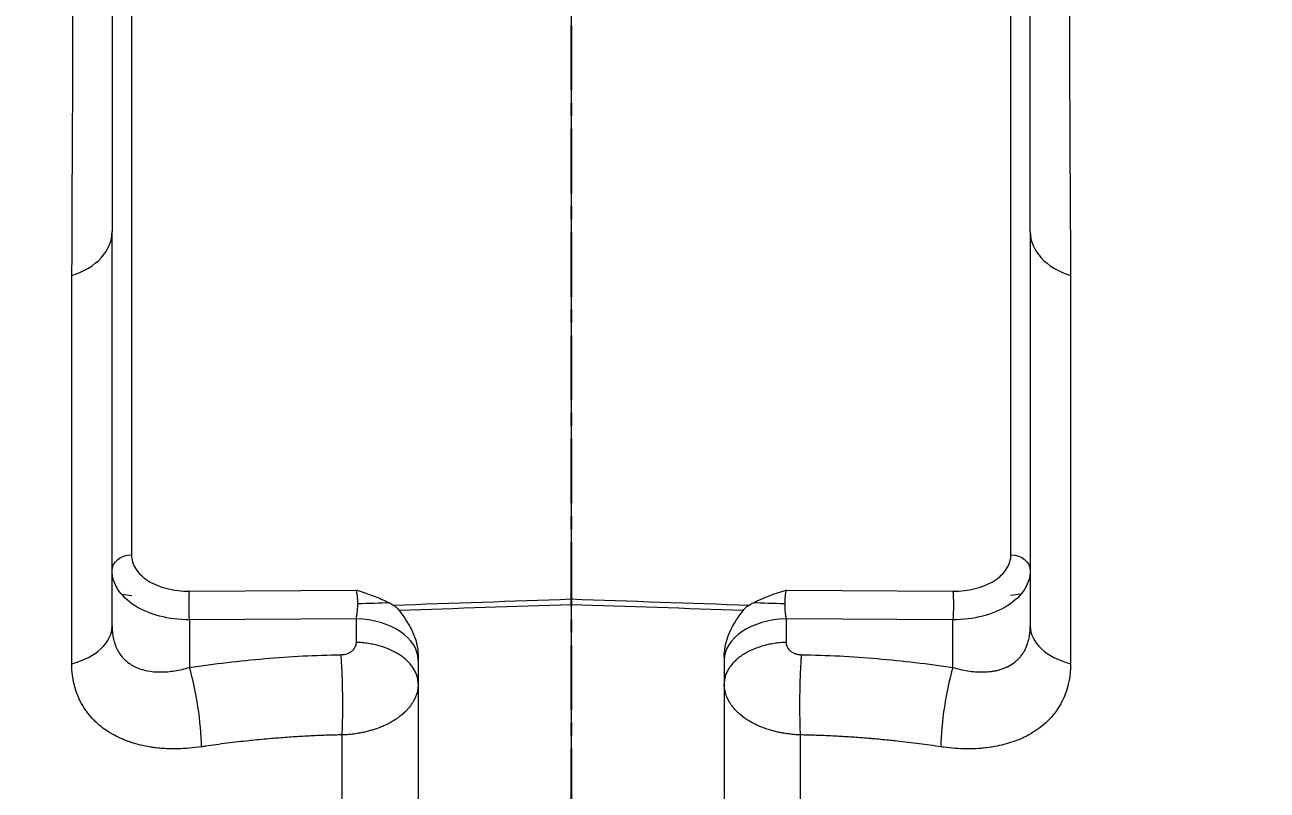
# Model space of a CAD drawing. Header units: millimetres. Extents: x -2122 to 22797, y 3569 to 89276.
# Drawn here: x 9078.1 to 9198.3, y 17980.7 to 18054.8 of the extents above; entities that cross this region are included whole.
import ezdxf

# ---------------------------------------------------------------- set-up
doc = ezdxf.new("R2010")
doc.units = ezdxf.units.MM
doc.header["$LTSCALE"] = 20
doc.linetypes.add('CENTER', pattern=[2, 1.25, -0.25, 0.25, -0.25])
doc.layers.add('IA-DIBUJO', color=3, linetype='Continuous', lineweight=30)
doc.layers.add('IA-DIM', color=7, linetype='Continuous')
doc.layers.add('IA-EJES', color=4, linetype='CENTER')
doc.styles.add('ING-AMB', font='romans.shx', dxfattribs={"width": 0.75, "oblique": 15})
doc.dimstyles.new('ING-AMB 20', dxfattribs={"dimscale": 20, "dimtxt": 3, "dimasz": 2.5, "dimexe": 1, "dimexo": 1, "dimgap": 1, "dimtad": 1, "dimdec": 0, "dimzin": 0, "dimdsep": 46, "dimtxsty": 'ING-AMB', "dimcen": 0.1, "dimclrd": 7, "dimclre": 7, "dimclrt": 2, "dimadec": 0, "dimazin": 0, "dimtfac": 1, "dimtdec": 0, "dimtmove": 0, "dimatfit": 0, "dimfxl": 1.25, "dimtolj": 1, "dimtzin": 0, "dimarcsym": 1})

# ---------------------------------------------------------------- blocks, each defined once
blk = doc.blocks.new('*D143')
at = {"layer": 'Defpoints', "color": 0, "transparency": 16777216}
for p in [(8790.96, 18818.59), (9130.96, 18586.28), (8790.96, 17983.38)]:
    blk.add_point(p, dxfattribs=at)
at = {"layer": 'IA-DIM', "color": 7, "lineweight": -2, "transparency": 16777216}
for p, q in [((8790.96, 18003.38), (8790.96, 18838.59)), ((9130.96, 18606.28), (9130.96, 18838.59)), ((9080.96, 18818.59), (8840.96, 18818.59))]:
    blk.add_line(p, q, dxfattribs=at)
at = {"layer": 'IA-DIM', "color": 7, "transparency": 16777216}
for points in [[(8840.96, 18826.93), (8840.96, 18810.26), (8790.96, 18818.59)], [(9080.96, 18826.93), (9080.96, 18810.26), (9130.96, 18818.59)]]:
    blk.add_solid(points, dxfattribs=at)
at = {"layer": 'IA-DIM', "color": 2, "transparency": 16777216, "insert": (8960.96, 18868.59), "char_height": 60, "attachment_point": 5, "style": 'ING-AMB'}
blk.add_mtext('\\A1;340', dxfattribs=at)
blk = doc.blocks.new('*D145')
at = {"layer": 'Defpoints', "color": 0, "transparency": 16777216}
for p in [(10202.96, 18818.59), (9130.96, 18584.76), (10202.96, 17896.28)]:
    blk.add_point(p, dxfattribs=at)
at = {"layer": 'IA-DIM', "color": 7, "lineweight": -2, "transparency": 16777216}
for p, q in [((9130.96, 18604.76), (9130.96, 18838.59)), ((10202.96, 17916.28), (10202.96, 18838.59)), ((9180.96, 18818.59), (10152.96, 18818.59))]:
    blk.add_line(p, q, dxfattribs=at)
at = {"layer": 'IA-DIM', "color": 7, "transparency": 16777216}
for points in [[(9180.96, 18826.93), (9180.96, 18810.26), (9130.96, 18818.59)], [(10152.96, 18826.93), (10152.96, 18810.26), (10202.96, 18818.59)]]:
    blk.add_solid(points, dxfattribs=at)
at = {"layer": 'IA-DIM', "color": 2, "transparency": 16777216, "insert": (9666.96, 18868.59), "char_height": 60, "attachment_point": 5, "style": 'ING-AMB'}
blk.add_mtext('\\A1;1072', dxfattribs=at)
blk = doc.blocks.new('*D148')
at = {"layer": 'Defpoints', "color": 0, "transparency": 16777216}
for p in [(11939.02, 18936.98), (8790.96, 17983.38), (11939.02, 17945.02)]:
    blk.add_point(p, dxfattribs=at)
at = {"layer": 'IA-DIM', "color": 7, "lineweight": -2, "transparency": 16777216}
for p, q in [((8790.96, 18003.38), (8790.96, 18956.98)), ((11939.02, 17965.02), (11939.02, 18956.98)), ((8840.96, 18936.98), (11889.02, 18936.98))]:
    blk.add_line(p, q, dxfattribs=at)
at = {"layer": 'IA-DIM', "color": 7, "transparency": 16777216}
for points in [[(8840.96, 18945.31), (8840.96, 18928.65), (8790.96, 18936.98)], [(11889.02, 18945.31), (11889.02, 18928.65), (11939.02, 18936.98)]]:
    blk.add_solid(points, dxfattribs=at)
at = {"layer": 'IA-DIM', "color": 2, "transparency": 16777216, "insert": (10364.99, 18986.98), "char_height": 60, "attachment_point": 5, "style": 'ING-AMB'}
blk.add_mtext('\\A1;3148', dxfattribs=at)

msp = doc.modelspace()

# ---------------------------------------------------------------- linework, layer by layer
at = {"layer": 'IA-DIBUJO', "color": 3, "linetype": 'Continuous', "lineweight": 0, "extrusion": (2.06626e-48, 1, -1.83697e-16)}
for p, q in [((9130.96, 18124.27), (9130.96, 17999.25)), ((9088.39, 18116.69), (9088.39, 18003.54)), ((9173.54, 18003.54), (9173.54, 18116.69)), ((9086.52, 18002.01), (9086.52, 18034.81)), ((9175.41, 18034.81), (9175.41, 18002.01)), ((9086.52, 17996.64), (9086.52, 18002.01)), ((9175.41, 18002.01), (9175.41, 17996.64)), ((9094, 18000), (9110.16, 18000.11)), ((9151.77, 18000.11), (9167.92, 18000)), ((9087.42, 17999.7), (9088.41, 17999.58)), ((9174.5, 17999.7), (9173.51, 17999.58)), ((9110.16, 17997.34), (9094, 17997.22)), ((9094, 17997.22), (9094, 17992.62)), ((9110.16, 17995.04), (9110.16, 17997.34)), ((9167.92, 17997.22), (9151.77, 17997.34)), ((9151.77, 17997.34), (9151.77, 17995.04)), ((9167.92, 17992.62), (9167.92, 17997.22))]:
    msp.add_line(p, q, dxfattribs=at)
at = {"layer": 'IA-DIBUJO', "color": 3, "linetype": 'Continuous', "lineweight": 0}
for centre, major_axis, ratio, start_param, end_param in [((9080.19, 18034.81), (6.32, 0), 0.726078, -1.175669, 0), ((9181.73, 18034.81), (-6.32, 0), 0.726078, 0, 1.175669), ((9109.83, 17998.59), (-0.05, -1.98), 0.235211, -4.608705, -3.824677), ((9152.1, 17998.59), (-0.05, 1.98), 0.235211, 0.683084, 1.467113), ((9130.96, 17997.72), (0, -1.97), 0.00033, 2.084497, 2.452188), ((9152.06, 17998.61), (0.04, -1.89), 0.224794, -1.669311, -1.569072), ((9080.19, 17996.64), (6.32, 0), 0.626771, -1.178585, 0), ((9109.83, 17993.32), (6.32, 0), 0.636078, 0, 1.518436), ((9152.1, 17993.32), (-6.32, 0), 0.636078, -1.518436, 0), ((9181.73, 17996.64), (-6.32, 0), 0.626771, 0, 1.178585), ((9093.67, 17988.6), (-0.94, 6.25), 0.186198, -2.225857, -0.901539), ((9168.25, 17988.6), (-0.94, -6.25), 0.186198, -2.240054, -0.915735)]:
    msp.add_ellipse(centre, major_axis=major_axis, ratio=ratio, start_param=start_param, end_param=end_param, dxfattribs=at)
at = {"layer": 'IA-DIBUJO', "color": 3, "linetype": 'Continuous', "lineweight": 0, "extrusion": (1.12482e-32, -1.83697e-16, -1)}
for centre, major_axis, ratio, start_param, end_param in [((9088.49, 18002.01), (-1.98, 0), 0.771625, 0, 1.518436), ((9173.43, 18002.01), (1.98, 0), 0.771625, -1.518436, 0), ((9109.83, 17999.39), (-6.32, 0), 0.095846, -2.158009, -1.644777), ((9152.1, 17999.39), (-6.32, 0), 0.095846, -1.496816, -0.983584)]:
    msp.add_ellipse(centre, major_axis=major_axis, ratio=ratio, start_param=start_param, end_param=end_param, dxfattribs=at)
at = {"layer": 'IA-DIBUJO', "color": 3, "linetype": 'Continuous', "lineweight": 0, "extrusion": (7.51113e-33, -1.83697e-16, -1)}
msp.add_ellipse((9094.11, 17998.48), major_axis=(-0.01, 1.98), ratio=0.073573, start_param=-2.25857, end_param=-0.690513, dxfattribs=at)
at = {"layer": 'IA-DIBUJO', "color": 3, "linetype": 'Continuous', "lineweight": 0, "extrusion": (1.2326e-32, -1.83697e-16, -1)}
msp.add_ellipse((9167.82, 17998.48), major_axis=(-0.01, -1.98), ratio=0.073573, start_param=-2.45108, end_param=-0.883022, dxfattribs=at)
at = {"layer": 'IA-DIBUJO', "color": 3, "linetype": 'Continuous', "lineweight": 0}
for points, knots in [([(9086.52, 18076), (9086.52, 18072.64), (9086.52, 18069.26), (9086.53, 18065.86), (9086.53, 18062.46), (9086.53, 18059.04), (9086.53, 18055.61), (9086.53, 18052.18), (9086.53, 18048.73), (9086.53, 18045.26), (9086.52, 18041.79), (9086.52, 18038.31), (9086.52, 18034.81)], [0, 0, 0, 0, 0.00819686, 0.00819686, 0.00819686, 0.01639248, 0.01639248, 0.01639248, 0.02459347, 0.02459347, 0.02459347, 0.03278496, 0.03278496, 0.03278496, 0.03278496]), ([(9175.41, 18034.81), (9175.41, 18038.31), (9175.4, 18041.79), (9175.4, 18045.26), (9175.39, 18048.72), (9175.39, 18052.17), (9175.39, 18055.61), (9175.39, 18059.04), (9175.39, 18062.46), (9175.4, 18065.86), (9175.4, 18069.26), (9175.41, 18072.64), (9175.41, 18076)], [0, 0, 0, 0, 0.0081914, 0.0081914, 0.0081914, 0.01638723, 0.01638723, 0.01638723, 0.02458798, 0.02458798, 0.02458798, 0.0327849, 0.0327849, 0.0327849, 0.0327849]), ([(9082.63, 18030.57), (9082.63, 18034.24), (9082.65, 18037.84), (9082.67, 18041.38), (9082.69, 18044.91), (9082.71, 18048.38), (9082.71, 18051.77), (9082.71, 18055.16), (9082.7, 18058.48), (9082.69, 18061.73), (9082.68, 18064.98), (9082.66, 18068.16), (9082.66, 18071.27)], [0, 0, 0, 0, 0.00809751, 0.00809751, 0.00809751, 0.01619739, 0.01619739, 0.01619739, 0.02430315, 0.02430315, 0.02430315, 0.03241229, 0.03241229, 0.03241229, 0.03241229]), ([(9179.26, 18071.27), (9179.27, 18068.16), (9179.25, 18064.98), (9179.24, 18061.73), (9179.22, 18058.86), (9179.21, 18055.92), (9179.21, 18052.94), (9179.21, 18052.55), (9179.21, 18052.16), (9179.21, 18051.77), (9179.22, 18048.81), (9179.23, 18045.79), (9179.24, 18042.72), (9179.25, 18042.27), (9179.25, 18041.83), (9179.25, 18041.38), (9179.27, 18037.85), (9179.3, 18034.24), (9179.3, 18030.57)], [0, 0, 0, 0, 0.00810678, 0.00810678, 0.00810678, 0.01528353, 0.01528353, 0.01528353, 0.01621732, 0.01621732, 0.01621732, 0.02329391, 0.02329391, 0.02329391, 0.02432463, 0.02432463, 0.02432463, 0.03242712, 0.03242712, 0.03242712, 0.03242712]), ([(9082.61, 17992.98), (9082.61, 17999.66), (9082.62, 18006.13), (9082.62, 18012.38), (9082.62, 18018.65), (9082.63, 18024.7), (9082.63, 18030.57)], [0, 0, 0, 0, 0.01295214, 0.01295214, 0.01295214, 0.02592273, 0.02592273, 0.02592273, 0.02592273]), ([(9179.3, 18030.57), (9179.3, 18024.69), (9179.3, 18018.64), (9179.31, 18006.12), (9179.31, 17999.65), (9179.31, 17992.98)], [0.0634789, 0.0634789, 0.0634789, 0.0634789, 0.07645205, 0.07645205, 0.0894252, 0.0894252, 0.0894252, 0.0894252]), ([(9088.39, 18003.54), (9088.39, 18003.06), (9088.53, 18002.59), (9089.09, 18001.73), (9089.5, 18001.33), (9090.53, 18000.68), (9091.15, 18000.42), (9092.51, 18000.08), (9093.25, 17999.99), (9094, 18000)], [3.141593, 3.141593, 3.141593, 3.141593, 3.521202, 3.521202, 3.900811, 3.900811, 4.28042, 4.28042, 4.660029, 4.660029, 4.660029, 4.660029]), ([(9167.92, 18000), (9168.67, 17999.99), (9169.41, 18000.08), (9170.77, 18000.42), (9171.39, 18000.68), (9172.43, 18001.33), (9172.84, 18001.73), (9173.39, 18002.59), (9173.54, 18003.06), (9173.54, 18003.54)], [4.764749, 4.764749, 4.764749, 4.764749, 5.144358, 5.144358, 5.523967, 5.523967, 5.903576, 5.903576, 6.283185, 6.283185, 6.283185, 6.283185]), ([(9094, 17997.22), (9093.01, 17997.23), (9092.02, 17997.35), (9090.2, 17997.83), (9089.37, 17998.18), (9088, 17999.06), (9087.45, 17999.59), (9086.71, 18000.75), (9086.52, 18001.38), (9086.52, 18002.01)], [1.623156, 1.623156, 1.623156, 1.623156, 2.002765, 2.002765, 2.382374, 2.382374, 2.761984, 2.761984, 3.141593, 3.141593, 3.141593, 3.141593]), ([(9175.41, 18002.01), (9175.41, 18001.38), (9175.22, 18000.75), (9174.48, 17999.59), (9173.93, 17999.06), (9172.55, 17998.18), (9171.72, 17997.83), (9169.91, 17997.35), (9168.92, 17997.23), (9167.92, 17997.22)], [0, 0, 0, 0, 0.379609, 0.379609, 0.759218, 0.759218, 1.138827, 1.138827, 1.518436, 1.518436, 1.518436, 1.518436]), ([(9110.16, 18000.11), (9110.28, 18000.08), (9110.4, 18000.04), (9110.52, 18000), (9110.65, 17999.96), (9110.77, 17999.92), (9110.89, 17999.88), (9111.01, 17999.84), (9111.13, 17999.8), (9111.25, 17999.75), (9111.36, 17999.71), (9111.48, 17999.67), (9111.59, 17999.63), (9111.66, 17999.61), (9111.73, 17999.58), (9111.8, 17999.55), (9111.92, 17999.51), (9112.03, 17999.47), (9112.14, 17999.42), (9112.26, 17999.38), (9112.37, 17999.33), (9112.48, 17999.28), (9112.6, 17999.23), (9112.71, 17999.18), (9112.82, 17999.13), (9112.93, 17999.08), (9113.04, 17999.03), (9113.14, 17998.98), (9113.21, 17998.94), (9113.27, 17998.91), (9113.33, 17998.88)], [-0.000011314, -0.000011314, -0.000011314, -0.000011314, 0.000202746, 0.000202746, 0.000202746, 0.00041729, 0.00041729, 0.00041729, 0.000628934, 0.000628934, 0.000628934, 0.000831233, 0.000831233, 0.000831233, 0.000960733, 0.000960733, 0.000960733, 0.001167427, 0.001167427, 0.001167427, 0.001380678, 0.001380678, 0.001380678, 0.00159537, 0.00159537, 0.00159537, 0.001809672, 0.001809672, 0.001809672, 0.00193278, 0.00193278, 0.00193278, 0.00193278]), ([(9110.16, 17997.34), (9110.17, 17997.39), (9110.18, 17997.45), (9110.19, 17997.51), (9110.2, 17997.57), (9110.21, 17997.63), (9110.22, 17997.7), (9110.23, 17997.76), (9110.24, 17997.83), (9110.25, 17997.9), (9110.25, 17997.94), (9110.25, 17997.98), (9110.26, 17998.02), (9110.26, 17998.09), (9110.27, 17998.16), (9110.27, 17998.23), (9110.28, 17998.3), (9110.28, 17998.38), (9110.29, 17998.45), (9110.29, 17998.52), (9110.29, 17998.59), (9110.29, 17998.66), (9110.29, 17998.7), (9110.29, 17998.74), (9110.29, 17998.78)], [5.4991567, 5.4991567, 5.4991567, 5.4991567, 5.6084442, 5.6084442, 5.6084442, 5.7188774, 5.7188774, 5.7188774, 5.8297946, 5.8297946, 5.8297946, 5.891175, 5.891175, 5.891175, 6.001726, 6.001726, 6.001726, 6.1117617, 6.1117617, 6.1117617, 6.2199469, 6.2199469, 6.2199469, 6.2831853, 6.2831853, 6.2831853, 6.2831853]), ([(9113.33, 17998.88), (9113.4, 17998.85), (9113.47, 17998.81), (9113.6, 17998.73), (9113.67, 17998.69), (9113.74, 17998.65)], [0, 0, 0, 0, 0.01416943, 0.01416943, 0.02837151, 0.02837151, 0.02837151, 0.02837151]), ([(9130.96, 17998.69), (9130.96, 17996.18), (9130.96, 17990.35), (9130.96, 17972.89), (9130.96, 17961.03), (9130.96, 17932.81), (9130.96, 17916.46), (9130.96, 17889.62), (9130.96, 17880.3), (9130.96, 17861.03), (9130.96, 17851.08), (9130.96, 17800.12), (9130.96, 17755.38), (9130.96, 17688.31), (9130.96, 17665.96), (9130.96, 17622.25), (9130.96, 17600.84), (9130.96, 17538.46), (9130.96, 17499.31), (9130.96, 17463.04), (9130.96, 17462.23), (9130.96, 17461.42)], [0.000182, 0.000182, 0.000182, 0.000182, 0.0280763, 0.0280763, 0.0572087, 0.0572087, 0.0863411, 0.0863411, 0.1009072, 0.1009072, 0.1154734, 0.1154734, 0.1737382, 0.1737382, 0.2028706, 0.2028706, 0.232003, 0.232003, 0.2902677, 0.2902677, 0.2916013, 0.2916013, 0.2916013, 0.2916013]), ([(9148.19, 17998.65), (9148.25, 17998.69), (9148.32, 17998.73), (9148.46, 17998.81), (9148.53, 17998.85), (9148.6, 17998.88)], [0.00000151, 0.00000151, 0.00000151, 0.00000151, 0.01420269, 0.01420269, 0.02837121, 0.02837121, 0.02837121, 0.02837121]), ([(9113.74, 17998.65), (9113.85, 17998.59), (9113.95, 17998.52), (9114.14, 17998.34), (9114.23, 17998.24), (9114.31, 17998.13)], [0, 0, 0, 0, 0.02334437, 0.02334437, 0.04668844, 0.04668844, 0.04668844, 0.04668844]), ([(9114.31, 17998.13), (9114.53, 17997.82), (9114.78, 17997.48), (9115.28, 17996.71), (9115.49, 17996.32), (9116.06, 17994.99), (9116.15, 17994.22), (9116.15, 17993.65)], [0.0000011, 0.0000011, 0.0000011, 0.0000011, 0.0639756, 0.0639756, 0.1286372, 0.1286372, 0.2726284, 0.2726284, 0.2726284, 0.2726284]), ([(9145.78, 17993.65), (9145.78, 17994.22), (9145.87, 17994.99), (9146.66, 17996.86), (9147.24, 17997.61), (9147.62, 17998.13)], [-0.2150131, -0.2150131, -0.2150131, -0.2150131, -0.1090604, -0.1090604, -0.000001, -0.000001, -0.000001, -0.000001]), ([(9147.62, 17998.13), (9147.7, 17998.25), (9147.8, 17998.36), (9147.99, 17998.53), (9148.09, 17998.6), (9148.19, 17998.65)], [0, 0, 0, 0, 0.02533809, 0.02533809, 0.04659596, 0.04659596, 0.04659596, 0.04659596]), ([(9151.63, 17998.59), (9151.64, 17998.52), (9151.64, 17998.45), (9151.64, 17998.38), (9151.64, 17998.31), (9151.65, 17998.24), (9151.65, 17998.16), (9151.66, 17998.11), (9151.66, 17998.06), (9151.67, 17998.02), (9151.67, 17997.95), (9151.68, 17997.88), (9151.69, 17997.81), (9151.7, 17997.74), (9151.71, 17997.67), (9151.72, 17997.61), (9151.73, 17997.55), (9151.74, 17997.49), (9151.75, 17997.43), (9151.76, 17997.4), (9151.76, 17997.37), (9151.77, 17997.34)], [0.0957321, 0.0957321, 0.0957321, 0.0957321, 0.2050871, 0.2050871, 0.2050871, 0.3157185, 0.3157185, 0.3157185, 0.3924617, 0.3924617, 0.3924617, 0.5033176, 0.5033176, 0.5033176, 0.6141921, 0.6141921, 0.6141921, 0.7236354, 0.7236354, 0.7236354, 0.7840286, 0.7840286, 0.7840286, 0.7840286]), ([(9086.52, 17996.64), (9086.52, 17996.18), (9086.56, 17995.76), (9086.7, 17995.15), (9086.76, 17994.95), (9086.9, 17994.57), (9086.99, 17994.39), (9087.27, 17993.88), (9087.51, 17993.58), (9087.93, 17993.19), (9088.09, 17993.07), (9088.41, 17992.85), (9088.58, 17992.76), (9089.11, 17992.5), (9089.5, 17992.38), (9090.32, 17992.22), (9090.75, 17992.18), (9091.65, 17992.18), (9092.11, 17992.22), (9093.05, 17992.37), (9093.52, 17992.48), (9094, 17992.62)], [0, 0, 0, 0, 0.000779919, 0.000779919, 0.001169879, 0.001169879, 0.001559839, 0.001559839, 0.002339758, 0.002339758, 0.002729718, 0.002729718, 0.003119678, 0.003119678, 0.003899597, 0.003899597, 0.004679516, 0.004679516, 0.005459436, 0.005459436, 0.006239355, 0.006239355, 0.006239355, 0.006239355]), ([(9167.92, 17992.62), (9168.4, 17992.48), (9168.87, 17992.37), (9169.34, 17992.29), (9169.35, 17992.29), (9169.37, 17992.29), (9169.38, 17992.29), (9169.62, 17992.25), (9169.85, 17992.22), (9170.09, 17992.2), (9170.28, 17992.19), (9170.47, 17992.18), (9170.66, 17992.18), (9170.68, 17992.18), (9170.7, 17992.18), (9170.72, 17992.18), (9170.74, 17992.18), (9170.76, 17992.18), (9170.78, 17992.18), (9171.08, 17992.18), (9171.37, 17992.2), (9171.65, 17992.24), (9171.77, 17992.25), (9171.89, 17992.27), (9172.01, 17992.3), (9172.03, 17992.3), (9172.05, 17992.31), (9172.07, 17992.31), (9172.25, 17992.35), (9172.43, 17992.39), (9172.6, 17992.45), (9172.62, 17992.45), (9172.64, 17992.46), (9172.66, 17992.47), (9172.82, 17992.52), (9172.97, 17992.58), (9173.12, 17992.65), (9173.13, 17992.66), (9173.15, 17992.66), (9173.16, 17992.67), (9173.18, 17992.68), (9173.2, 17992.69), (9173.21, 17992.69), (9173.43, 17992.8), (9173.63, 17992.92), (9173.82, 17993.06), (9173.93, 17993.14), (9174.03, 17993.22), (9174.12, 17993.31), (9174.13, 17993.32), (9174.14, 17993.32), (9174.15, 17993.33), (9174.24, 17993.42), (9174.33, 17993.51), (9174.42, 17993.61), (9174.46, 17993.66), (9174.49, 17993.7), (9174.53, 17993.75), (9174.61, 17993.85), (9174.69, 17993.96), (9174.76, 17994.07), (9174.78, 17994.12), (9174.81, 17994.17), (9174.84, 17994.21), (9175, 17994.5), (9175.13, 17994.82), (9175.22, 17995.16), (9175.24, 17995.22), (9175.25, 17995.27), (9175.27, 17995.33), (9175.31, 17995.5), (9175.34, 17995.68), (9175.36, 17995.86), (9175.38, 17996.05), (9175.4, 17996.23), (9175.41, 17996.42), (9175.41, 17996.49), (9175.41, 17996.57), (9175.41, 17996.64)], [0, 0, 0, 0, 0.000781676, 0.000781676, 0.000781676, 0.000804571, 0.000804571, 0.000804571, 0.001203852, 0.001203852, 0.001203852, 0.001531778, 0.001531778, 0.001531778, 0.001563353, 0.001563353, 0.001563353, 0.001600895, 0.001600895, 0.001600895, 0.002121257, 0.002121257, 0.002121257, 0.002345029, 0.002345029, 0.002345029, 0.002387187, 0.002387187, 0.002387187, 0.002730854, 0.002730854, 0.002730854, 0.002775813, 0.002775813, 0.002775813, 0.0030924, 0.0030924, 0.0030924, 0.003126706, 0.003126706, 0.003126706, 0.003162185, 0.003162185, 0.003162185, 0.003642391, 0.003642391, 0.003642391, 0.003908382, 0.003908382, 0.003908382, 0.003929928, 0.003929928, 0.003929928, 0.004197411, 0.004197411, 0.004197411, 0.004311698, 0.004311698, 0.004311698, 0.004580765, 0.004580765, 0.004580765, 0.004690059, 0.004690059, 0.004690059, 0.005356289, 0.005356289, 0.005356289, 0.005466613, 0.005466613, 0.005466613, 0.005797128, 0.005797128, 0.005797128, 0.006130671, 0.006130671, 0.006130671, 0.006253412, 0.006253412, 0.006253412, 0.006253412]), ([(9108.69, 17993.85), (9108.69, 17993.85), (9108.7, 17993.85), (9108.71, 17993.85), (9108.72, 17993.86), (9108.73, 17993.86), (9108.75, 17993.86), (9108.77, 17993.86), (9108.8, 17993.86), (9108.82, 17993.86), (9108.87, 17993.86), (9108.92, 17993.87), (9108.97, 17993.88), (9109.07, 17993.89), (9109.16, 17993.92), (9109.25, 17993.95), (9109.35, 17993.98), (9109.43, 17994.02), (9109.51, 17994.06), (9109.59, 17994.1), (9109.67, 17994.16), (9109.74, 17994.21), (9109.81, 17994.27), (9109.87, 17994.33), (9109.92, 17994.39), (9109.97, 17994.46), (9110.02, 17994.53), (9110.05, 17994.6), (9110.09, 17994.67), (9110.11, 17994.74), (9110.13, 17994.82), (9110.14, 17994.86), (9110.15, 17994.9), (9110.15, 17994.94), (9110.15, 17994.96), (9110.15, 17994.98), (9110.16, 17995), (9110.16, 17995.01), (9110.16, 17995.02), (9110.16, 17995.03), (9110.16, 17995.03), (9110.16, 17995.04), (9110.16, 17995.04)], [0, 0, 0, 0, 0.000010846, 0.000010846, 0.000010846, 0.000029965, 0.000029965, 0.000029965, 0.000068209, 0.000068209, 0.000068209, 0.000144715, 0.000144715, 0.000144715, 0.000297757, 0.000297757, 0.000297757, 0.000450788, 0.000450788, 0.000450788, 0.000603819, 0.000603819, 0.000603819, 0.000756851, 0.000756851, 0.000756851, 0.000909883, 0.000909883, 0.000909883, 0.001062914, 0.001062914, 0.001062914, 0.001139428, 0.001139428, 0.001139428, 0.001177685, 0.001177685, 0.001177685, 0.001196813, 0.001196813, 0.001196813, 0.001208428, 0.001208428, 0.001208428, 0.001208428]), ([(9116.15, 17991.03), (9116.15, 17991.15), (9116.14, 17991.26), (9116.12, 17991.38), (9116.11, 17991.5), (9116.08, 17991.63), (9116.04, 17991.75), (9116.01, 17991.88), (9115.96, 17992.01), (9115.9, 17992.14), (9115.84, 17992.27), (9115.77, 17992.4), (9115.7, 17992.52), (9115.62, 17992.64), (9115.54, 17992.76), (9115.44, 17992.87), (9115.35, 17992.99), (9115.24, 17993.1), (9115.13, 17993.21), (9115.01, 17993.33), (9114.89, 17993.44), (9114.76, 17993.54), (9114.65, 17993.63), (9114.53, 17993.72), (9114.41, 17993.8), (9114.26, 17993.89), (9114.11, 17993.99), (9113.95, 17994.08), (9113.79, 17994.16), (9113.62, 17994.25), (9113.45, 17994.32), (9113.28, 17994.4), (9113.11, 17994.47), (9112.94, 17994.53), (9112.78, 17994.58), (9112.63, 17994.63), (9112.47, 17994.68), (9112.28, 17994.74), (9112.08, 17994.79), (9111.88, 17994.83), (9111.69, 17994.87), (9111.5, 17994.91), (9111.3, 17994.94), (9111.11, 17994.97), (9110.92, 17994.99), (9110.73, 17995.01), (9110.54, 17995.03), (9110.35, 17995.04), (9110.16, 17995.04)], [0, 0, 0, 0, 0.0575056, 0.0575056, 0.0575056, 0.1188509, 0.1188509, 0.1188509, 0.1852388, 0.1852388, 0.1852388, 0.25, 0.25, 0.25, 0.3136799, 0.3136799, 0.3136799, 0.3786546, 0.3786546, 0.3786546, 0.4452036, 0.4452036, 0.4452036, 0.5, 0.5, 0.5, 0.566519, 0.566519, 0.566519, 0.6321533, 0.6321533, 0.6321533, 0.6957374, 0.6957374, 0.6957374, 0.75, 0.75, 0.75, 0.8161602, 0.8161602, 0.8161602, 0.8791558, 0.8791558, 0.8791558, 0.9395779, 0.9395779, 0.9395779, 1, 1, 1, 1]), ([(9151.77, 17995.04), (9151.58, 17995.04), (9151.4, 17995.03), (9151.21, 17995.01), (9151.02, 17994.99), (9150.82, 17994.97), (9150.63, 17994.94), (9150.42, 17994.91), (9150.22, 17994.87), (9150.02, 17994.83), (9149.83, 17994.78), (9149.64, 17994.74), (9149.45, 17994.68), (9149.27, 17994.63), (9149.09, 17994.57), (9148.91, 17994.5), (9148.73, 17994.43), (9148.56, 17994.36), (9148.39, 17994.28), (9148.22, 17994.2), (9148.05, 17994.12), (9147.89, 17994.03), (9147.76, 17993.96), (9147.63, 17993.88), (9147.51, 17993.8), (9147.37, 17993.7), (9147.23, 17993.6), (9147.1, 17993.49), (9146.97, 17993.38), (9146.85, 17993.27), (9146.74, 17993.16), (9146.63, 17993.05), (9146.53, 17992.94), (9146.44, 17992.82), (9146.36, 17992.72), (9146.29, 17992.62), (9146.23, 17992.52), (9146.15, 17992.39), (9146.08, 17992.27), (9146.02, 17992.14), (9145.97, 17992.01), (9145.92, 17991.89), (9145.88, 17991.76), (9145.85, 17991.64), (9145.82, 17991.52), (9145.8, 17991.4), (9145.79, 17991.27), (9145.78, 17991.15), (9145.78, 17991.03)], [0, 0, 0, 0, 0.0584288, 0.0584288, 0.0584288, 0.1198859, 0.1198859, 0.1198859, 0.1859529, 0.1859529, 0.1859529, 0.25, 0.25, 0.25, 0.3136788, 0.3136788, 0.3136788, 0.3786525, 0.3786525, 0.3786525, 0.4452007, 0.4452007, 0.4452007, 0.5, 0.5, 0.5, 0.5665182, 0.5665182, 0.5665182, 0.6321516, 0.6321516, 0.6321516, 0.6957347, 0.6957347, 0.6957347, 0.75, 0.75, 0.75, 0.816408, 0.816408, 0.816408, 0.8795793, 0.8795793, 0.8795793, 0.9397897, 0.9397897, 0.9397897, 1, 1, 1, 1]), ([(9151.77, 17995.04), (9151.77, 17995.04), (9151.77, 17995.03), (9151.77, 17995.03), (9151.77, 17995.02), (9151.77, 17995.01), (9151.77, 17995), (9151.77, 17994.98), (9151.77, 17994.96), (9151.77, 17994.94), (9151.78, 17994.9), (9151.78, 17994.86), (9151.79, 17994.82), (9151.81, 17994.75), (9151.84, 17994.67), (9151.87, 17994.6), (9151.91, 17994.53), (9151.95, 17994.46), (9152.01, 17994.39), (9152.06, 17994.33), (9152.12, 17994.27), (9152.18, 17994.21), (9152.25, 17994.16), (9152.33, 17994.11), (9152.41, 17994.06), (9152.49, 17994.02), (9152.57, 17993.98), (9152.66, 17993.95), (9152.75, 17993.92), (9152.85, 17993.9), (9152.95, 17993.88), (9153, 17993.87), (9153.05, 17993.87), (9153.1, 17993.86), (9153.13, 17993.86), (9153.15, 17993.86), (9153.18, 17993.86), (9153.19, 17993.86), (9153.2, 17993.86), (9153.22, 17993.86), (9153.22, 17993.85), (9153.23, 17993.85), (9153.24, 17993.85)], [0, 0, 0, 0, 0.00001186, 0.00001186, 0.00001186, 0.000031166, 0.000031166, 0.000031166, 0.000069778, 0.000069778, 0.000069778, 0.000147002, 0.000147002, 0.000147002, 0.000301453, 0.000301453, 0.000301453, 0.000455906, 0.000455906, 0.000455906, 0.000609438, 0.000609438, 0.000609438, 0.000764809, 0.000764809, 0.000764809, 0.000914156, 0.000914156, 0.000914156, 0.001073705, 0.001073705, 0.001073705, 0.001150912, 0.001150912, 0.001150912, 0.00118951, 0.00118951, 0.00118951, 0.001208807, 0.001208807, 0.001208807, 0.001218875, 0.001218875, 0.001218875, 0.001218875]), ([(9095.17, 17984.93), (9094.39, 17984.82), (9093.62, 17984.75), (9092.82, 17984.74), (9092.76, 17984.73), (9092.69, 17984.73), (9092.67, 17984.73), (9092.45, 17984.73), (9092.26, 17984.74), (9091.87, 17984.75), (9091.68, 17984.76), (9091.47, 17984.77), (9091.44, 17984.77), (9091.2, 17984.79), (9090.99, 17984.81), (9090.63, 17984.85), (9090.49, 17984.87), (9090.32, 17984.9), (9090.28, 17984.91), (9089.91, 17984.96), (9089.58, 17985.03), (9088.95, 17985.18), (9088.64, 17985.27), (9088.29, 17985.39), (9088.24, 17985.4), (9088.14, 17985.44), (9088.1, 17985.45), (9087.79, 17985.56), (9087.53, 17985.67), (9087.04, 17985.89), (9086.8, 17986.02), (9086.47, 17986.2), (9086.37, 17986.26), (9086.24, 17986.34), (9086.2, 17986.36), (9085.91, 17986.54), (9085.68, 17986.71), (9085.25, 17987.05), (9085.06, 17987.21), (9084.83, 17987.44), (9084.77, 17987.5), (9084.68, 17987.59), (9084.65, 17987.62), (9084.41, 17987.88), (9084.21, 17988.13), (9083.85, 17988.62), (9083.7, 17988.86), (9083.54, 17989.15), (9083.52, 17989.18), (9083.39, 17989.43), (9083.28, 17989.67), (9083.17, 17989.94), (9083.15, 17989.98), (9083.13, 17990.03), (9083.12, 17990.06), (9083.01, 17990.37), (9082.92, 17990.66), (9082.84, 17990.97), (9082.84, 17990.99), (9082.7, 17991.58), (9082.62, 17992.19), (9082.61, 17992.86), (9082.61, 17992.92), (9082.61, 17992.98)], [0, 0, 0, 0, 0.00120574, 0.00120574, 0.00128826, 0.00128826, 0.00132228, 0.00132228, 0.00163463, 0.00163463, 0.00194785, 0.00194785, 0.00198342, 0.00198342, 0.00234255, 0.00234255, 0.00258071, 0.00258071, 0.00264456, 0.00264456, 0.00322006, 0.00322006, 0.00378781, 0.00378781, 0.00388255, 0.00388255, 0.00396684, 0.00396684, 0.00447464, 0.00447464, 0.00498649, 0.00498649, 0.0051965, 0.0051965, 0.00528912, 0.00528912, 0.00585896, 0.00585896, 0.0063596, 0.0063596, 0.00652499, 0.00652499, 0.0066114, 0.0066114, 0.00726037, 0.00726037, 0.00786677, 0.00786677, 0.00793368, 0.00793368, 0.00846938, 0.00846938, 0.00854242, 0.00854242, 0.00859482, 0.00859482, 0.0092198, 0.0092198, 0.00925596, 0.00925596, 0.01047101, 0.01047101, 0.01057824, 0.01057824, 0.01057824, 0.01057824]), ([(9094, 17992.62), (9096.42, 17992.98), (9098.85, 17993.26), (9101.3, 17993.47), (9102.52, 17993.57), (9103.75, 17993.66), (9104.98, 17993.73), (9106.21, 17993.79), (9107.45, 17993.84), (9108.69, 17993.85)], [0, 0, 0, 0, 0.003764328, 0.003764328, 0.003764328, 0.005646491, 0.005646491, 0.005646491, 0.007528655, 0.007528655, 0.007528655, 0.007528655]), ([(9108.79, 17986.09), (9108.79, 17986.24), (9108.8, 17986.41), (9108.81, 17986.74), (9108.82, 17986.92), (9108.83, 17987.3), (9108.83, 17987.49), (9108.84, 17987.78), (9108.84, 17987.86), (9108.84, 17988.14), (9108.84, 17988.34), (9108.85, 17988.74), (9108.85, 17988.95), (9108.85, 17989.37), (9108.84, 17989.58), (9108.84, 17989.86), (9108.84, 17989.94), (9108.84, 17990.22), (9108.83, 17990.43), (9108.82, 17990.85), (9108.82, 17991.05), (9108.81, 17991.46), (9108.8, 17991.65), (9108.79, 17991.92), (9108.79, 17991.98), (9108.78, 17992.24), (9108.77, 17992.44), (9108.75, 17992.8), (9108.74, 17992.97), (9108.72, 17993.3), (9108.71, 17993.46), (9108.7, 17993.69), (9108.69, 17993.77), (9108.69, 17993.85)], [0, 0, 0, 0, 0.0697839, 0.0697839, 0.1418228, 0.1418228, 0.2183787, 0.2183787, 0.25, 0.25, 0.323487, 0.323487, 0.398308, 0.398308, 0.4744357, 0.4744357, 0.5, 0.5, 0.5759852, 0.5759852, 0.6510792, 0.6510792, 0.7242369, 0.7242369, 0.75, 0.75, 0.8242525, 0.8242525, 0.8954244, 0.8954244, 0.9626519, 0.9626519, 1, 1, 1, 1]), ([(9116.15, 17993.65), (9116.15, 17990.61), (9116.15, 17986.49), (9116.15, 17972.5), (9116.15, 17960.65), (9116.15, 17941.72), (9116.15, 17936.63), (9116.15, 17931.29)], [0.00287386, 0.00287386, 0.00287386, 0.00287386, 0.01371667, 0.01371667, 0.03270965, 0.03270965, 0.03922509, 0.03922509, 0.03922509, 0.03922509]), ([(9145.78, 17993.65), (9145.78, 17990.61), (9145.78, 17986.49), (9145.78, 17972.5), (9145.78, 17960.65), (9145.78, 17941.71), (9145.78, 17936.61), (9145.78, 17931.27)], [0.00287386, 0.00287386, 0.00287386, 0.00287386, 0.01371794, 0.01371794, 0.03271314, 0.03271314, 0.03924028, 0.03924028, 0.03924028, 0.03924028]), ([(9153.24, 17993.85), (9153.23, 17993.71), (9153.22, 17993.57), (9153.2, 17993.27), (9153.19, 17993.11), (9153.17, 17992.78), (9153.16, 17992.6), (9153.15, 17992.3), (9153.14, 17992.18), (9153.13, 17991.86), (9153.12, 17991.66), (9153.11, 17991.26), (9153.1, 17991.06), (9153.09, 17990.64), (9153.09, 17990.43), (9153.09, 17990.15), (9153.08, 17990.08), (9153.08, 17989.79), (9153.08, 17989.58), (9153.08, 17989.16), (9153.08, 17988.95), (9153.08, 17988.55), (9153.08, 17988.35), (9153.08, 17988.08), (9153.08, 17988.01), (9153.09, 17987.74), (9153.09, 17987.54), (9153.1, 17987.16), (9153.1, 17986.98), (9153.11, 17986.63), (9153.12, 17986.47), (9153.13, 17986.23), (9153.13, 17986.16), (9153.13, 17986.09)], [0, 0, 0, 0, 0.065682, 0.065682, 0.131068, 0.131068, 0.201799, 0.201799, 0.25, 0.25, 0.323455, 0.323455, 0.39826, 0.39826, 0.474394, 0.474394, 0.5, 0.5, 0.575987, 0.575987, 0.651087, 0.651087, 0.724257, 0.724257, 0.75, 0.75, 0.826033, 0.826033, 0.898848, 0.898848, 0.968162, 0.968162, 1, 1, 1, 1]), ([(9153.24, 17993.85), (9154.48, 17993.84), (9155.71, 17993.79), (9156.94, 17993.73), (9158.17, 17993.66), (9159.4, 17993.57), (9160.62, 17993.47), (9163.07, 17993.26), (9165.5, 17992.98), (9167.92, 17992.62)], [0, 0, 0, 0, 0.001882407, 0.001882407, 0.001882407, 0.003764815, 0.003764815, 0.003764815, 0.007529629, 0.007529629, 0.007529629, 0.007529629]), ([(9179.31, 17992.98), (9179.31, 17992.73), (9179.3, 17992.48), (9179.28, 17992.24), (9179.27, 17992), (9179.24, 17991.77), (9179.2, 17991.54), (9179.17, 17991.35), (9179.13, 17991.17), (9179.09, 17990.99), (9179.08, 17990.97), (9179.08, 17990.96), (9179.08, 17990.94), (9179, 17990.63), (9178.91, 17990.33), (9178.8, 17990.04), (9178.69, 17989.75), (9178.56, 17989.47), (9178.41, 17989.2), (9178.4, 17989.17), (9178.38, 17989.14), (9178.37, 17989.11), (9178.23, 17988.86), (9178.07, 17988.62), (9177.91, 17988.38), (9177.88, 17988.35), (9177.86, 17988.32), (9177.84, 17988.29), (9177.71, 17988.12), (9177.57, 17987.95), (9177.42, 17987.78), (9177.38, 17987.73), (9177.33, 17987.68), (9177.29, 17987.64), (9177.26, 17987.61), (9177.23, 17987.57), (9177.2, 17987.54), (9176.99, 17987.33), (9176.76, 17987.12), (9176.52, 17986.93), (9176.28, 17986.73), (9176.02, 17986.55), (9175.76, 17986.38), (9175.72, 17986.36), (9175.68, 17986.33), (9175.63, 17986.31), (9175.41, 17986.17), (9175.17, 17986.04), (9174.92, 17985.91), (9174.85, 17985.88), (9174.78, 17985.85), (9174.71, 17985.81), (9174.43, 17985.68), (9174.15, 17985.57), (9173.85, 17985.46), (9173.81, 17985.45), (9173.76, 17985.43), (9173.72, 17985.42), (9173.16, 17985.22), (9172.58, 17985.07), (9171.96, 17984.96), (9171.86, 17984.94), (9171.77, 17984.93), (9171.67, 17984.91), (9171.63, 17984.9), (9171.6, 17984.9), (9171.56, 17984.89), (9171.33, 17984.86), (9171.09, 17984.83), (9170.85, 17984.81), (9170.73, 17984.79), (9170.61, 17984.78), (9170.48, 17984.77), (9170.45, 17984.77), (9170.42, 17984.77), (9170.39, 17984.77), (9170.09, 17984.75), (9169.79, 17984.74), (9169.49, 17984.73), (9169.41, 17984.73), (9169.34, 17984.73), (9169.27, 17984.73), (9169.25, 17984.73), (9169.22, 17984.73), (9169.2, 17984.73), (9168.5, 17984.74), (9167.78, 17984.79), (9167.05, 17984.89), (9166.95, 17984.9), (9166.85, 17984.92), (9166.76, 17984.93)], [0, 0, 0, 0, 0.0004795, 0.0004795, 0.0004795, 0.00095423, 0.00095423, 0.00095423, 0.00132848, 0.00132848, 0.00132848, 0.00136567, 0.00136567, 0.00136567, 0.00201131, 0.00201131, 0.00201131, 0.00265695, 0.00265695, 0.00265695, 0.0027245, 0.0027245, 0.0027245, 0.00332119, 0.00332119, 0.00332119, 0.00340011, 0.00340011, 0.00340011, 0.00384837, 0.00384837, 0.00384837, 0.00398543, 0.00398543, 0.00398543, 0.00407283, 0.00407283, 0.00407283, 0.00469337, 0.00469337, 0.00469337, 0.0053139, 0.0053139, 0.0053139, 0.00540703, 0.00540703, 0.00540703, 0.00592534, 0.00592534, 0.00592534, 0.00606867, 0.00606867, 0.00606867, 0.00664238, 0.00664238, 0.00664238, 0.006727, 0.006727, 0.006727, 0.0078034, 0.0078034, 0.0078034, 0.00797086, 0.00797086, 0.00797086, 0.00803471, 0.00803471, 0.00803471, 0.00843314, 0.00843314, 0.00843314, 0.00863509, 0.00863509, 0.00863509, 0.00868457, 0.00868457, 0.00868457, 0.00918003, 0.00918003, 0.00918003, 0.00929933, 0.00929933, 0.00929933, 0.00933327, 0.00933327, 0.00933327, 0.01047544, 0.01047544, 0.01047544, 0.01062781, 0.01062781, 0.01062781, 0.01062781]), ([(9116.15, 17991.03), (9116.15, 17990.87), (9116.13, 17990.71), (9116.09, 17990.39), (9116.05, 17990.24), (9115.97, 17989.98), (9115.93, 17989.87), (9115.84, 17989.65), (9115.79, 17989.54), (9115.69, 17989.35), (9115.64, 17989.27), (9115.53, 17989.09), (9115.46, 17988.99), (9115.32, 17988.8), (9115.24, 17988.7), (9115.08, 17988.52), (9115.01, 17988.44), (9114.82, 17988.26), (9114.72, 17988.16), (9114.5, 17987.97), (9114.38, 17987.88), (9114.18, 17987.73), (9114.1, 17987.68), (9113.92, 17987.55), (9113.81, 17987.49), (9113.6, 17987.36), (9113.49, 17987.29), (9113.26, 17987.17), (9113.14, 17987.11), (9112.98, 17987.04), (9112.95, 17987.02), (9112.76, 17986.94), (9112.61, 17986.87), (9112.3, 17986.75), (9112.14, 17986.69), (9111.86, 17986.6), (9111.75, 17986.57), (9111.49, 17986.49), (9111.34, 17986.45), (9111.03, 17986.38), (9110.88, 17986.34), (9110.56, 17986.28), (9110.41, 17986.25), (9110.03, 17986.19), (9109.81, 17986.16), (9109.38, 17986.12), (9109.16, 17986.1), (9108.89, 17986.09), (9108.84, 17986.09), (9108.79, 17986.09)], [-0.000000059, -0.000000059, -0.000000059, -0.000000059, 0.0003871, 0.0003871, 0.0007542, 0.0007542, 0.00102621, 0.00102621, 0.001301114, 0.001301114, 0.00150846, 0.00150846, 0.00176929, 0.00176929, 0.002029316, 0.002029316, 0.002262721, 0.002262721, 0.002547308, 0.002547308, 0.002833759, 0.002833759, 0.003016981, 0.003016981, 0.003245166, 0.003245166, 0.003473178, 0.003473178, 0.003701655, 0.003701655, 0.003771241, 0.003771241, 0.004054035, 0.004054035, 0.004336176, 0.004336176, 0.004525501, 0.004525501, 0.004777287, 0.004777287, 0.00503027, 0.00503027, 0.005279762, 0.005279762, 0.005624424, 0.005624424, 0.005953378, 0.005953378, 0.006034022, 0.006034022, 0.006034022, 0.006034022]), ([(9153.13, 17986.09), (9153.04, 17986.09), (9152.94, 17986.1), (9152.74, 17986.11), (9152.64, 17986.11), (9152.49, 17986.13), (9152.44, 17986.13), (9152.22, 17986.15), (9152.05, 17986.17), (9151.81, 17986.21), (9151.74, 17986.22), (9151.51, 17986.25), (9151.36, 17986.28), (9151.04, 17986.34), (9150.88, 17986.38), (9150.58, 17986.45), (9150.43, 17986.49), (9150.11, 17986.59), (9149.95, 17986.64), (9149.63, 17986.75), (9149.47, 17986.81), (9149.21, 17986.92), (9149.11, 17986.96), (9148.89, 17987.06), (9148.77, 17987.12), (9148.54, 17987.24), (9148.43, 17987.3), (9148.21, 17987.43), (9148.1, 17987.49), (9147.97, 17987.58), (9147.93, 17987.6), (9147.78, 17987.71), (9147.65, 17987.8), (9147.42, 17987.98), (9147.31, 17988.07), (9147.13, 17988.23), (9147.06, 17988.29), (9146.91, 17988.45), (9146.82, 17988.54), (9146.66, 17988.73), (9146.58, 17988.83), (9146.45, 17989.01), (9146.39, 17989.1), (9146.26, 17989.3), (9146.2, 17989.4), (9146.1, 17989.62), (9146.05, 17989.73), (9145.97, 17989.92), (9145.94, 17990), (9145.88, 17990.2), (9145.86, 17990.32), (9145.83, 17990.47), (9145.82, 17990.52), (9145.8, 17990.62), (9145.8, 17990.69), (9145.78, 17990.81), (9145.78, 17990.88), (9145.78, 17990.97), (9145.78, 17991), (9145.78, 17991.03)], [-0.00000006, -0.00000006, -0.00000006, -0.00000006, 0.000151206, 0.000151206, 0.000301511, 0.000301511, 0.00037364, 0.00037364, 0.000644041, 0.000644041, 0.00074734, 0.00074734, 0.000998316, 0.000998316, 0.001248184, 0.001248184, 0.00149474, 0.00149474, 0.001773768, 0.001773768, 0.002054299, 0.002054299, 0.00224214, 0.00224214, 0.002468528, 0.002468528, 0.002694528, 0.002694528, 0.002920677, 0.002920677, 0.002989541, 0.002989541, 0.003273169, 0.003273169, 0.003555817, 0.003555817, 0.003736941, 0.003736941, 0.003994361, 0.003994361, 0.00425265, 0.00425265, 0.004484341, 0.004484341, 0.004756278, 0.004756278, 0.005026109, 0.005026109, 0.005231741, 0.005231741, 0.00550631, 0.00550631, 0.005605441, 0.005605441, 0.005757789, 0.005757789, 0.005911189, 0.005911189, 0.00597914, 0.00597914, 0.00597914, 0.00597914]), ([(9108.79, 17986.09), (9108.78, 17986.09), (9108.77, 17986.09), (9108.77, 17986.09), (9108.55, 17986.08), (9108.34, 17986.08), (9108.12, 17986.08), (9107.88, 17986.07), (9107.64, 17986.06), (9107.4, 17986.06), (9107.14, 17986.05), (9106.88, 17986.04), (9106.63, 17986.03), (9106.33, 17986.02), (9106.04, 17986), (9105.75, 17985.99), (9105.64, 17985.98), (9105.53, 17985.98), (9105.42, 17985.97), (9105.4, 17985.97), (9105.37, 17985.97), (9105.35, 17985.97), (9104.85, 17985.94), (9104.36, 17985.91), (9103.86, 17985.88), (9103.33, 17985.84), (9102.8, 17985.8), (9102.27, 17985.76), (9102.17, 17985.75), (9102.07, 17985.74), (9101.97, 17985.73), (9101.96, 17985.73), (9101.95, 17985.73), (9101.94, 17985.73), (9101.31, 17985.68), (9100.68, 17985.62), (9100.06, 17985.55), (9099.97, 17985.54), (9099.88, 17985.53), (9099.78, 17985.52), (9099.07, 17985.45), (9098.35, 17985.37), (9097.64, 17985.28), (9096.94, 17985.19), (9096.24, 17985.09), (9095.54, 17984.99), (9095.41, 17984.97), (9095.29, 17984.95), (9095.17, 17984.93)], [0, 0, 0, 0, 0.000011114, 0.000011114, 0.000011114, 0.000336129, 0.000336129, 0.000336129, 0.000703464, 0.000703464, 0.000703464, 0.001095095, 0.001095095, 0.001095095, 0.001544297, 0.001544297, 0.001544297, 0.001711242, 0.001711242, 0.001711242, 0.001746071, 0.001746071, 0.001746071, 0.002504246, 0.002504246, 0.002504246, 0.003320045, 0.003320045, 0.003320045, 0.003472538, 0.003472538, 0.003472538, 0.003492142, 0.003492142, 0.003492142, 0.004455519, 0.004455519, 0.004455519, 0.004597829, 0.004597829, 0.004597829, 0.00570372, 0.00570372, 0.00570372, 0.006793292, 0.006793292, 0.006793292, 0.006984284, 0.006984284, 0.006984284, 0.006984284]), ([(9108.76, 17927.55), (9108.77, 17937.4), (9108.78, 17947.31), (9108.78, 17957.88), (9108.78, 17958.65), (9108.78, 17959.43), (9108.78, 17959.74), (9108.78, 17959.92), (9108.78, 17960.43), (9108.79, 17962.11), (9108.79, 17963.77), (9108.79, 17967.66), (9108.78, 17970.17), (9108.78, 17977.43), (9108.78, 17981.93), (9108.79, 17986.09)], [0, 0, 0, 0, 0.4625581, 0.4625581, 0.491468, 0.4986955, 0.4986955, 0.505923, 0.505923, 0.5203779, 0.5781977, 0.5781977, 0.6938372, 0.6938372, 0.9251163, 0.9251163, 0.9251163, 0.9251163]), ([(9153.13, 17986.09), (9153.14, 17985.01), (9153.14, 17983.9), (9153.14, 17982.53), (9153.14, 17982.31), (9153.14, 17980.24), (9153.14, 17978.3), (9153.14, 17975.14), (9153.14, 17973.97), (9153.14, 17970.73), (9153.14, 17968.61), (9153.14, 17965.42), (9153.14, 17964.41), (9153.14, 17962.76), (9153.14, 17962.12), (9153.14, 17961.15), (9153.14, 17960.83), (9153.14, 17960.34), (9153.14, 17960.1), (9153.14, 17959.85), (9153.14, 17959.71), (9153.14, 17959.65), (9153.14, 17959.59), (9153.14, 17959.59), (9153.14, 17959.56), (9153.14, 17959.54), (9153.14, 17959.45), (9153.14, 17959.37), (9153.14, 17959.14), (9153.14, 17958.98), (9153.14, 17958.21), (9153.14, 17957.6), (9153.14, 17954.51), (9153.14, 17952.04), (9153.15, 17947.11), (9153.15, 17944.64), (9153.15, 17939.51), (9153.15, 17936.85), (9153.16, 17931.96), (9153.16, 17929.74), (9153.16, 17927.53)], [0.0793584, 0.0793584, 0.0793584, 0.0793584, 0.141786, 0.141786, 0.1539223, 0.1539223, 0.2534595, 0.2534595, 0.3095188, 0.3095188, 0.4048196, 0.4048196, 0.4475107, 0.4475107, 0.4738155, 0.4738155, 0.4869679, 0.4869679, 0.4935442, 0.4968323, 0.4968323, 0.4991956, 0.4991956, 0.4992781, 0.4992781, 0.5001204, 0.5001204, 0.5037166, 0.5037166, 0.5109091, 0.5109091, 0.5396792, 0.5396792, 0.6550854, 0.6550854, 0.7704915, 0.7704915, 0.8955604, 0.8955604, 0.9999955, 0.9999955, 0.9999955, 0.9999955]), ([(9166.76, 17984.93), (9166.05, 17985.04), (9165.35, 17985.14), (9164.65, 17985.23), (9163.93, 17985.32), (9163.22, 17985.41), (9162.5, 17985.49), (9162.29, 17985.51), (9162.08, 17985.53), (9161.86, 17985.55), (9161.36, 17985.6), (9160.86, 17985.65), (9160.36, 17985.7), (9160.23, 17985.71), (9160.11, 17985.72), (9159.99, 17985.73), (9159.98, 17985.73), (9159.96, 17985.73), (9159.95, 17985.73), (9159.42, 17985.78), (9158.89, 17985.82), (9158.35, 17985.86), (9157.86, 17985.89), (9157.36, 17985.92), (9156.87, 17985.95), (9156.77, 17985.96), (9156.67, 17985.96), (9156.57, 17985.97), (9156.55, 17985.97), (9156.53, 17985.97), (9156.5, 17985.97), (9156.22, 17985.99), (9155.94, 17986), (9155.66, 17986.01), (9155.4, 17986.02), (9155.14, 17986.04), (9154.88, 17986.04), (9154.64, 17986.05), (9154.4, 17986.06), (9154.16, 17986.07), (9153.93, 17986.07), (9153.71, 17986.08), (9153.49, 17986.08), (9153.38, 17986.08), (9153.27, 17986.09), (9153.16, 17986.09), (9153.15, 17986.09), (9153.14, 17986.09), (9153.13, 17986.09)], [0, 0, 0, 0, 0.00109438, 0.00109438, 0.00109438, 0.002199729, 0.002199729, 0.002199729, 0.002528847, 0.002528847, 0.002528847, 0.003303582, 0.003303582, 0.003303582, 0.003492628, 0.003492628, 0.003492628, 0.003512202, 0.003512202, 0.003512202, 0.004329151, 0.004329151, 0.004329151, 0.005089262, 0.005089262, 0.005089262, 0.005238942, 0.005238942, 0.005238942, 0.005273722, 0.005273722, 0.005273722, 0.005705472, 0.005705472, 0.005705472, 0.006099184, 0.006099184, 0.006099184, 0.006467329, 0.006467329, 0.006467329, 0.006807997, 0.006807997, 0.006807997, 0.00697317, 0.00697317, 0.00697317, 0.006985256, 0.006985256, 0.006985256, 0.006985256])]:
    msp.add_open_spline(points, degree=3, knots=knots, dxfattribs=at)
for points in [[(9148.6, 17998.88), (9149.55, 17999.38), (9150.66, 17999.76), (9151.77, 18000.11)], [(9113.74, 17998.65), (9119.48, 17998.85), (9125.22, 17999.05), (9130.96, 17999.25)], [(9130.96, 17998.69), (9125.41, 17998.51), (9119.86, 17998.32), (9114.31, 17998.13)], [(9130.96, 17999.25), (9136.7, 17999.05), (9142.45, 17998.85), (9148.19, 17998.65)], [(9147.62, 17998.13), (9142.06, 17998.32), (9136.51, 17998.51), (9130.96, 17998.69)]]:
    msp.add_open_spline(points, degree=3, dxfattribs=at)
at = {"layer": 'IA-EJES', "ltscale": 0.25}
msp.add_line((9130.96, 18584.76), (9130.96, 16807.07), dxfattribs=at)

# ---------------------------------------------------------------- dimensions: what is measured, and where the dimension line sits
at = {"layer": 'IA-DIM'}
for base, p1, p2, picture, middle in [((11939.02, 18936.98), (8790.96, 17983.38), (11939.02, 17945.02), '*D148', (10364.99, 18986.98)), ((8790.96, 18818.59), (9130.96, 18586.28), (8790.96, 17983.38), '*D143', (8960.96, 18868.59)), ((10202.96, 18818.59), (9130.96, 18584.76), (10202.96, 17896.28), '*D145', (9666.96, 18868.59))]:
    dim = msp.add_linear_dim(base=base, p1=p1, p2=p2, dimstyle='ING-AMB 20', override={"dimpost": '\\X'}, dxfattribs=at)
    dim.commit()
    dim.dimension.update_dxf_attribs({"geometry": picture, "text_midpoint": middle})

doc.saveas('drawing.dxf')
